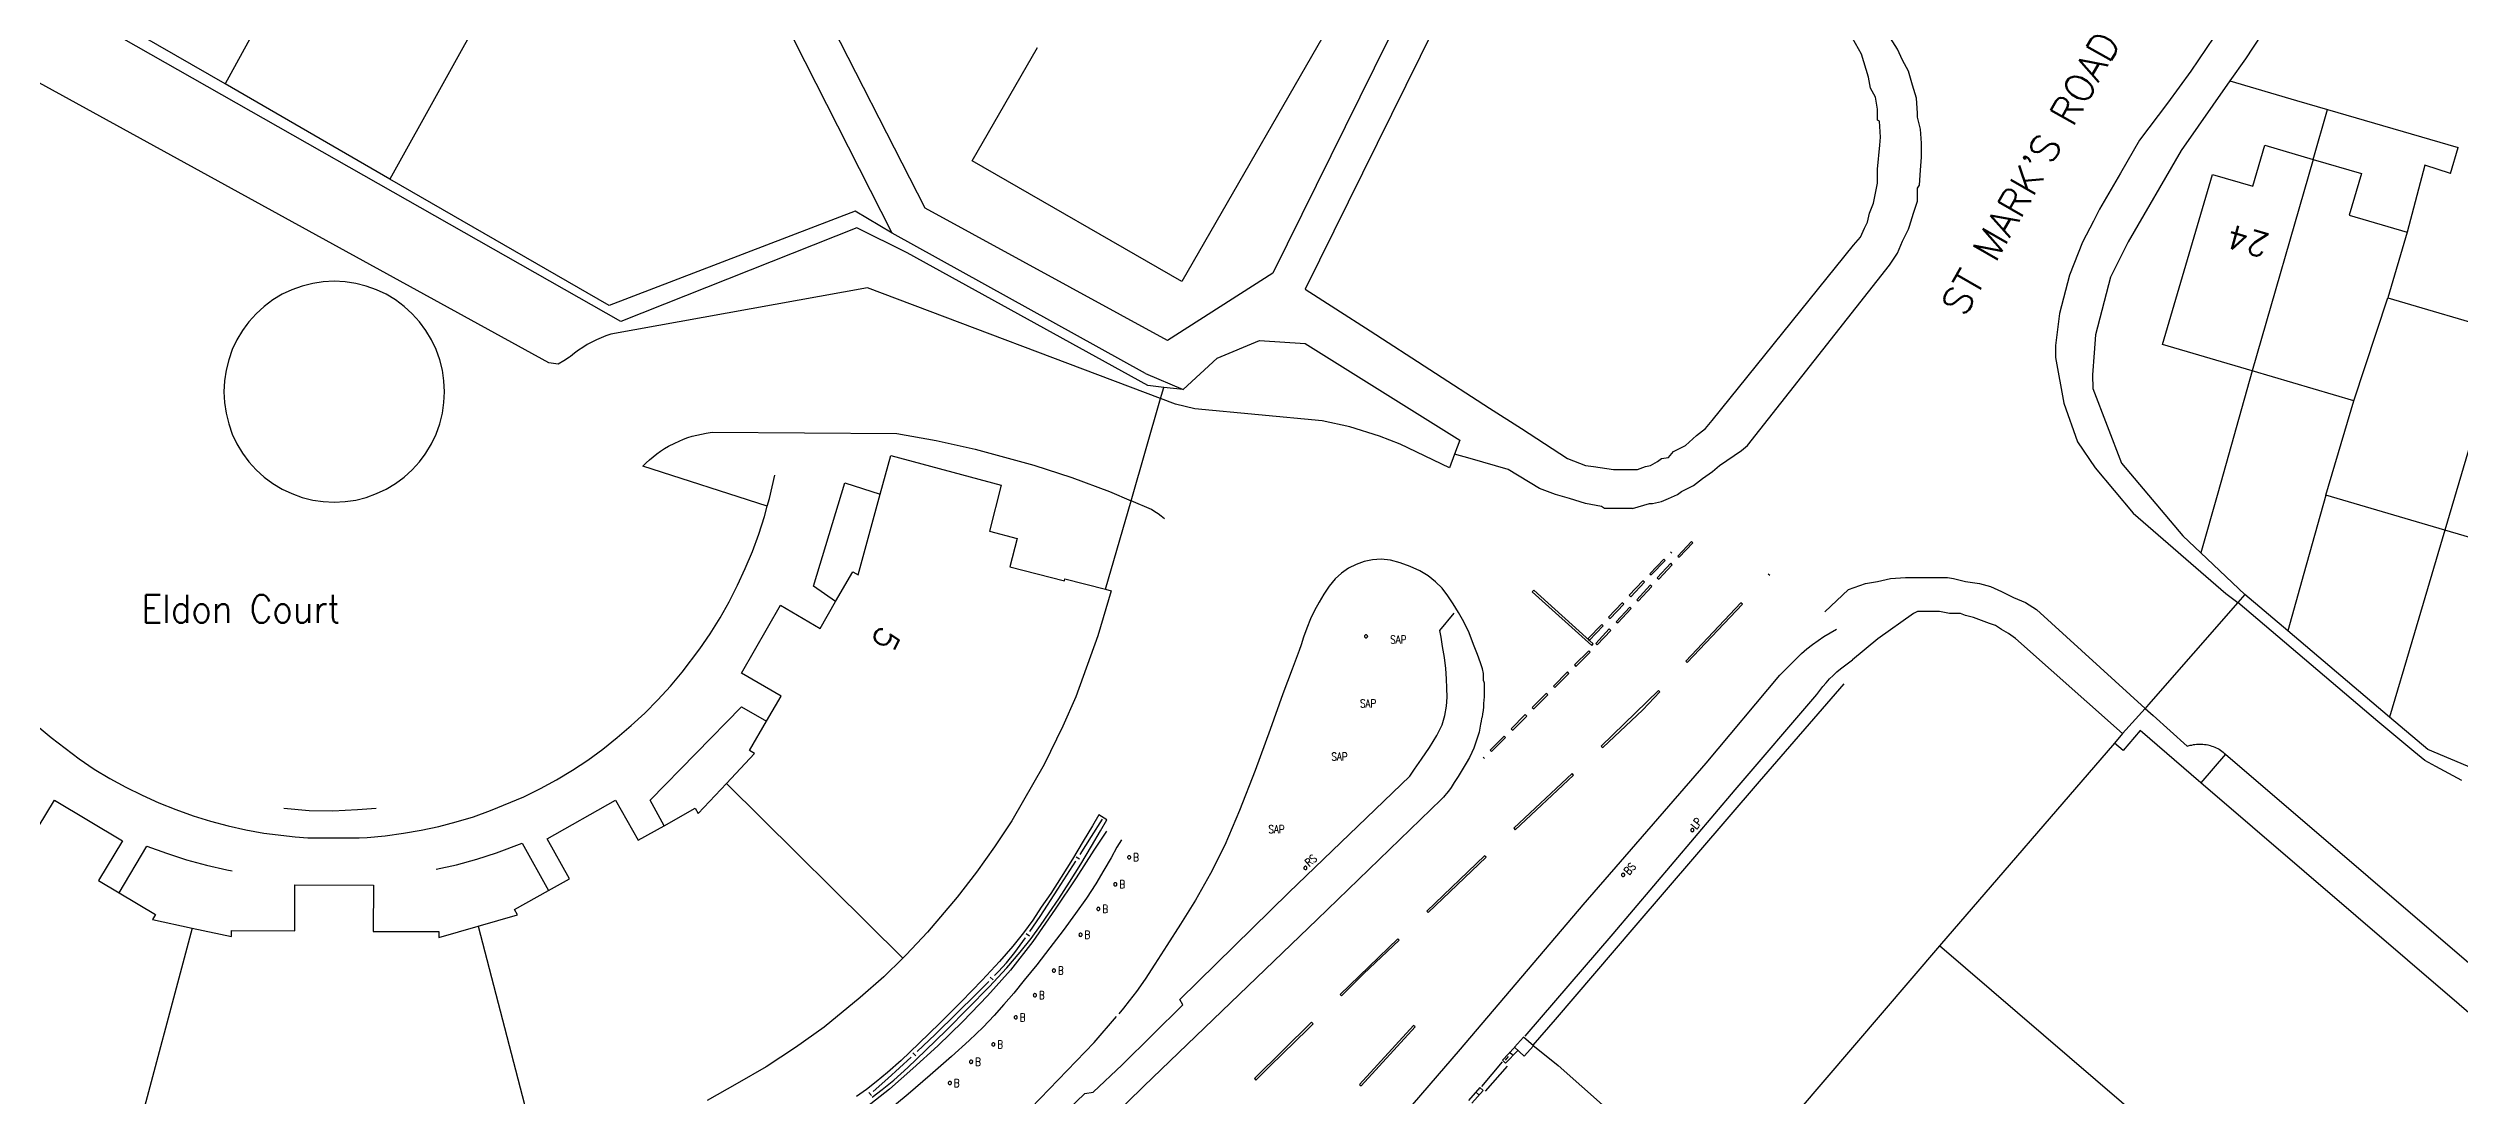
# Model space of a CAD drawing. Extents: x 427500 to 429848, y 434500 to 436505.
# Drawn here: x 429568 to 429688.5, y 434848.3 to 434900.6 of the extents above; entities that cross this region are included whole.
import ezdxf

# ---------------------------------------------------------------- set-up
doc = ezdxf.new("R2010")
doc.units = 0
doc.layers.get('0').update_dxf_attribs({"color": 222})
doc.layers.add('LPTIP_Ex_Base', color=8, linetype='Continuous')
doc.layers.add('ROADNAME', color=7, linetype='Continuous')
doc.styles.add('LCC Romans', font='romans.shx', dxfattribs={"width": 0.9})
doc.styles.add('MtXpl_Romans', font='romans__.ttf')
doc.styles.get("Standard").update_dxf_attribs({"font": 'romans.shx'})

# ---------------------------------------------------------------- blocks, each defined once
blk = doc.blocks.new('FENCE_UP')
at = {"color": 0, "linetype": 'ByBlock', "flags": 128}
blk.add_lwpolyline([(0, 0.5), (0, -0.5)], dxfattribs=at)
blk = doc.blocks.new('CIRCL')
at = {"color": 0, "linetype": 'ByBlock', "flags": 128}
for points in [[(0.5, 0), (0.475, 0.154), (0.404, 0.293), (0.293, 0.404), (0.154, 0.475), (0, 0.5), (-0.154, 0.475), (-0.293, 0.404), (-0.404, 0.293), (-0.475, 0.154), (-0.5, 0), (-0.475, -0.154), (-0.404, -0.293), (-0.293, -0.404), (-0.154, -0.475), (0, -0.5), (0.154, -0.475), (0.293, -0.404), (0.404, -0.293), (0.475, -0.154)], [(0.5, 0), (0.475, -0.154)]]:
    blk.add_lwpolyline(points, dxfattribs=at)

msp = doc.modelspace()

# ---------------------------------------------------------------- linework, layer by layer
at = {"layer": 'LPTIP_Ex_Base', "color": 251, "true_color": 0x636466}
for p, q in [((429581.6, 434907.65), (429576.8, 434898.86)), ((429596.58, 434886.99), (429561.35, 434907.01)), ((429592, 434906.65), (429585.04, 434894.11)), ((429611.8, 434892.65), (429604.8, 434906.35)), ((429576.8, 434898.86), (429568.38, 434903.71)), ((429610.15, 434891.4), (429603.95, 434903.6)), ((429633.26, 434903.98), (429624.63, 434888.99)), ((429680.03, 434903.54), (429677.79, 434900.12)), ((429635.69, 434902.59), (429629.17, 434889.4)), ((429637.25, 434901.69), (429630.78, 434888.61)), ((429658.6, 434900.35), (429658.15, 434901.15)), ((429660.4, 434900.6), (429660.05, 434901.15)), ((429676.2, 434901.2), (429675.05, 434899.5)), ((429614.15, 434895.02), (429617.41, 434900.69)), ((429658.95, 434899.2), (429658.6, 434900.35)), ((429660.65, 434900.05), (429660.4, 434900.6)), ((429660.95, 434899.5), (429660.65, 434900.05)), ((429677.79, 434900.12), (429677.01, 434899.01)), ((429592.98, 434884.92), (429566.32, 434899.56)), ((429585.04, 434894.11), (429576.8, 434898.86)), ((429659.05, 434898.65), (429658.95, 434899.2)), ((429661.15, 434898.8), (429660.95, 434899.5)), ((429661.35, 434898.15), (429661.15, 434898.8)), ((429675.05, 434899.5), (429673.9, 434897.9)), ((429677.01, 434899.01), (429674.58, 434895.53)), ((429677.01, 434899.01), (429680.34, 434898.04)), ((429659.3, 434898.2), (429659.05, 434898.65)), ((429659.4, 434897.6), (429659.3, 434898.2)), ((429659.4, 434897.05), (429659.4, 434897.6)), ((429661.4, 434897.4), (429661.35, 434898.15)), ((429673.9, 434897.9), (429672.5, 434896.05)), ((429680.34, 434898.04), (429681.89, 434897.59)), ((429681.17, 434895.09), (429681.89, 434897.59)), ((429681.89, 434897.59), (429688.42, 434895.68)), ((429659.5, 434897), (429659.4, 434897.05)), ((429659.55, 434896.2), (429659.5, 434897)), ((429661.4, 434897.2), (429661.4, 434897.4)), ((429661.55, 434896.6), (429661.4, 434897.2)), ((429661.6, 434895.9), (429661.55, 434896.6)), ((429659.4, 434894.6), (429659.51, 434895.81)), ((429659.51, 434895.81), (429659.55, 434896.2)), ((429661.55, 434894.55), (429661.6, 434895.2)), ((429661.6, 434895.2), (429661.6, 434895.9)), ((429672.5, 434896.05), (429671.55, 434894.4)), ((429674.58, 434895.53), (429671.92, 434890.98)), ((429681.17, 434895.09), (429678.13, 434884.52)), ((429678.16, 434893.75), (429678.76, 434895.8)), ((429678.76, 434895.8), (429681.17, 434895.09)), ((429681.17, 434895.09), (429683.59, 434894.38)), ((429688.03, 434894.39), (429688.42, 434895.68)), ((429596, 434887.8), (429585.04, 434894.11)), ((429624.63, 434888.99), (429614.15, 434895.02)), ((429659.2, 434892.9), (429659.4, 434893.9)), ((429659.4, 434893.9), (429659.4, 434894.6)), ((429661.5, 434893.8), (429661.55, 434894.55)), ((429671.55, 434894.4), (429670.5, 434892.6)), ((429673.64, 434885.84), (429676.14, 434894.34)), ((429676.14, 434894.34), (429678.16, 434893.75)), ((429683.59, 434894.38), (429682.98, 434892.3)), ((429686.75, 434894.8), (429685.87, 434891.45)), ((429688.03, 434894.39), (429686.75, 434894.8)), ((429623.9, 434886.05), (429611.8, 434892.65)), ((429659, 434892.4), (429659.2, 434892.9)), ((429661.2, 434892.4), (429661.4, 434893)), ((429661.4, 434893.65), (429661.5, 434893.8)), ((429661.4, 434893), (429661.4, 434893.65)), ((429608.3, 434892.5), (429596, 434887.8)), ((429608.38, 434891.67), (429596.58, 434886.99)), ((429610.15, 434891.4), (429608.3, 434892.5)), ((429610.9, 434890.43), (429608.38, 434891.67)), ((429658.55, 434891.2), (429658.75, 434891.65)), ((429658.75, 434891.65), (429658.9, 434891.95)), ((429658.9, 434891.95), (429659, 434892.4)), ((429660.65, 434891), (429660.95, 434891.6)), ((429660.95, 434891.6), (429661, 434891.75)), ((429661, 434891.75), (429661.2, 434892.4)), ((429670.2, 434892.01), (429669.65, 434890.95)), ((429670.5, 434892.6), (429670.2, 434892.01)), ((429682.98, 434892.3), (429685.87, 434891.45)), ((429685.87, 434891.45), (429684.9, 434888.18)), ((429622.8, 434884.4), (429610.15, 434891.4)), ((429622.93, 434883.79), (429610.9, 434890.43)), ((429651.13, 434882.05), (429658.2, 434890.8)), ((429658.2, 434890.8), (429658.55, 434891.2)), ((429660, 434889.8), (429660.4, 434890.4)), ((429660.4, 434890.4), (429660.65, 434891)), ((429669.65, 434890.95), (429669, 434889.3)), ((429671.92, 434890.98), (429671.05, 434889.2)), ((429629.17, 434889.4), (429623.9, 434886.05)), ((429652.9, 434880.8), (429660, 434889.8)), ((429669, 434889.3), (429668.5, 434887.4)), ((429671.05, 434889.2), (429670.29, 434886.33)), ((429579.19, 434888.07), (429578.76, 434887.75)), ((429579.65, 434888.35), (429579.19, 434888.07)), ((429580.14, 434888.58), (429579.65, 434888.35)), ((429580.65, 434888.76), (429580.14, 434888.58)), ((429581.18, 434888.89), (429580.65, 434888.76)), ((429581.71, 434888.97), (429581.18, 434888.89)), ((429582.25, 434889), (429581.71, 434888.97)), ((429582.8, 434888.97), (429582.25, 434889)), ((429583.33, 434888.89), (429582.8, 434888.97)), ((429583.86, 434888.76), (429583.33, 434888.89)), ((429584.37, 434888.58), (429583.86, 434888.76)), ((429584.85, 434888.35), (429584.37, 434888.58)), ((429585.32, 434888.07), (429584.85, 434888.35)), ((429585.75, 434887.75), (429585.32, 434888.07)), ((429608.91, 434888.68), (429596.08, 434886.36)), ((429623.56, 434883.15), (429608.91, 434888.68)), ((429630.78, 434888.61), (429632.32, 434887.62)), ((429683.2, 434883.02), (429684.9, 434888.18)), ((429684.9, 434888.18), (429690.68, 434886.48)), ((429577.88, 434886.84), (429577.67, 434886.55)), ((429577.99, 434886.98), (429577.88, 434886.84)), ((429578.35, 434887.38), (429577.99, 434886.98)), ((429578.76, 434887.75), (429578.35, 434887.38)), ((429586.15, 434887.38), (429585.75, 434887.75)), ((429586.52, 434886.98), (429586.15, 434887.38)), ((429586.84, 434886.55), (429586.52, 434886.98)), ((429632.32, 434887.62), (429634.03, 434886.52)), ((429668.5, 434887.4), (429668.3, 434885.8)), ((429577.16, 434885.59), (429576.98, 434885.08)), ((429577.39, 434886.08), (429577.16, 434885.59)), ((429577.67, 434886.55), (429577.39, 434886.08)), ((429587.12, 434886.08), (429586.84, 434886.55)), ((429587.35, 434885.59), (429587.12, 434886.08)), ((429587.53, 434885.08), (429587.35, 434885.59)), ((429594.26, 434885.41), (429594.06, 434885.25)), ((429594.47, 434885.56), (429594.26, 434885.41)), ((429594.68, 434885.7), (429594.47, 434885.56)), ((429594.9, 434885.84), (429594.68, 434885.7)), ((429595.13, 434885.96), (429594.9, 434885.84)), ((429595.36, 434886.07), (429595.13, 434885.96)), ((429595.6, 434886.18), (429595.36, 434886.07)), ((429595.84, 434886.27), (429595.6, 434886.18)), ((429596.08, 434886.36), (429595.84, 434886.27)), ((429626.39, 434885.16), (429628.51, 434886.05)), ((429628.51, 434886.05), (429630.79, 434885.9)), ((429630.79, 434885.9), (429638.52, 434881.06)), ((429634.03, 434886.52), (429640.01, 434882.67)), ((429668.3, 434885.8), (429668.3, 434885.2)), ((429670.22, 434885.42), (429670.14, 434884.33)), ((429670.29, 434886.33), (429670.22, 434885.42)), ((429678.13, 434884.52), (429673.64, 434885.84)), ((429690.68, 434886.48), (429687.75, 434876.57)), ((429576.85, 434884.56), (429576.77, 434884.02)), ((429576.98, 434885.08), (429576.85, 434884.56)), ((429587.66, 434884.56), (429587.53, 434885.08)), ((429587.74, 434884.02), (429587.66, 434884.56)), ((429593.45, 434884.86), (429592.98, 434884.92)), ((429593.74, 434885.03), (429593.45, 434884.86)), ((429594.01, 434885.21), (429593.74, 434885.03)), ((429594.06, 434885.25), (429594.01, 434885.21)), ((429622.8, 434884.4), (429624.69, 434883.59)), ((429624.69, 434883.59), (429626.39, 434885.16)), ((429668.3, 434885.2), (429668.71, 434882.91)), ((429670.14, 434884.33), (429670.16, 434883.65)), ((429678.13, 434884.52), (429676.4, 434878.41)), ((429683.2, 434883.02), (429678.13, 434884.52)), ((429576.77, 434884.02), (429576.74, 434883.48)), ((429576.74, 434883.48), (429576.77, 434882.94)), ((429587.77, 434883.48), (429587.74, 434884.02)), ((429587.74, 434882.94), (429587.77, 434883.48)), ((429622.09, 434878.03), (429623.56, 434883.15)), ((429623.72, 434883.7), (429622.93, 434883.79)), ((429623.56, 434883.15), (429623.72, 434883.7)), ((429624.31, 434882.87), (429623.56, 434883.15)), ((429624.69, 434883.59), (429623.72, 434883.7)), ((429670.16, 434883.65), (429671.6, 434879.92)), ((429681.81, 434878.32), (429683.2, 434883.02)), ((429576.77, 434882.94), (429576.85, 434882.41)), ((429576.85, 434882.41), (429576.98, 434881.88)), ((429576.98, 434881.88), (429577.16, 434881.37)), ((429587.35, 434881.37), (429587.53, 434881.88)), ((429587.53, 434881.88), (429587.66, 434882.41)), ((429587.66, 434882.41), (429587.74, 434882.94)), ((429625.28, 434882.63), (429624.31, 434882.87)), ((429631.63, 434882.03), (429625.28, 434882.63)), ((429633.02, 434881.73), (429631.63, 434882.03)), ((429640.01, 434882.67), (429641.6, 434881.65)), ((429650.8, 434881.65), (429651.13, 434882.05)), ((429668.71, 434882.91), (429669.4, 434880.98)), ((429577.16, 434881.37), (429577.39, 434880.88)), ((429577.39, 434880.88), (429577.67, 434880.42)), ((429586.84, 434880.42), (429587.12, 434880.88)), ((429587.12, 434880.88), (429587.35, 434881.37)), ((429598.57, 434880.51), (429598.77, 434880.64)), ((429598.77, 434880.64), (429598.97, 434880.76)), ((429598.97, 434880.76), (429599.28, 434880.92)), ((429599.28, 434880.92), (429599.49, 434881.02)), ((429599.49, 434881.02), (429599.71, 434881.11)), ((429599.71, 434881.11), (429599.93, 434881.19)), ((429599.93, 434881.19), (429600.15, 434881.26)), ((429600.15, 434881.26), (429600.38, 434881.32)), ((429600.38, 434881.32), (429600.61, 434881.37)), ((429600.61, 434881.37), (429600.84, 434881.42)), ((429600.84, 434881.42), (429601.15, 434881.46)), ((429601.15, 434881.46), (429610.37, 434881.4)), ((429610.37, 434881.4), (429612.34, 434881.05)), ((429612.34, 434881.05), (429614.3, 434880.62)), ((429614.3, 434880.62), (429617.22, 434879.82)), ((429634.5, 434881.26), (429633.02, 434881.73)), ((429635.54, 434880.86), (429634.5, 434881.26)), ((429638, 434879.68), (429635.54, 434880.86)), ((429638.52, 434881.06), (429638.25, 434880.36)), ((429641.6, 434881.65), (429643.9, 434880.15)), ((429649.2, 434880.5), (429649.8, 434880.8)), ((429649.8, 434880.8), (429650.35, 434881.3)), ((429650.35, 434881.3), (429650.8, 434881.65)), ((429652.6, 434880.55), (429652.9, 434880.8)), ((429669.4, 434880.98), (429670.27, 434879.68)), ((429577.67, 434880.42), (429577.99, 434879.98)), ((429577.99, 434879.98), (429578.35, 434879.58)), ((429578.35, 434879.58), (429578.76, 434879.22)), ((429585.75, 434879.22), (429586.15, 434879.58)), ((429586.15, 434879.58), (429586.52, 434879.98)), ((429586.52, 434879.98), (429586.8, 434880.37)), ((429586.8, 434880.37), (429586.84, 434880.42)), ((429597.68, 434879.76), (429597.85, 434879.93)), ((429603.9, 434877.76), (429597.68, 434879.76)), ((429597.85, 434879.93), (429598.02, 434880.08)), ((429598.02, 434880.08), (429598.2, 434880.23)), ((429598.2, 434880.23), (429598.38, 434880.38)), ((429598.38, 434880.38), (429598.57, 434880.51)), ((429609.54, 434878.36), (429610.07, 434880.29)), ((429610.07, 434880.29), (429615.6, 434878.82)), ((429617.22, 434879.82), (429619.13, 434879.19)), ((429638.25, 434880.36), (429638, 434879.68)), ((429639.03, 434880.14), (429638.25, 434880.36)), ((429640.94, 434879.6), (429639.03, 434880.14)), ((429642.5, 434878.65), (429640.94, 434879.6)), ((429643.9, 434880.15), (429644.8, 434879.8)), ((429644.8, 434879.8), (429645.2, 434879.75)), ((429645.2, 434879.75), (429646.2, 434879.6)), ((429646.2, 434879.6), (429647.4, 434879.6)), ((429647.4, 434879.6), (429647.8, 434879.75)), ((429647.8, 434879.75), (429648.05, 434879.8)), ((429648.05, 434879.8), (429648.4, 434880)), ((429648.4, 434880), (429648.6, 434880.15)), ((429648.6, 434880.15), (429648.95, 434880.2)), ((429648.95, 434880.2), (429649.2, 434880.5)), ((429650.65, 434879.15), (429651.15, 434879.5)), ((429651.15, 434879.5), (429651.5, 434879.8)), ((429651.5, 434879.8), (429652.6, 434880.55)), ((429670.27, 434879.68), (429672.17, 434877.42)), ((429671.6, 434879.92), (429674.66, 434876.29)), ((429578.76, 434879.22), (429579.19, 434878.9)), ((429579.19, 434878.9), (429579.65, 434878.62)), ((429579.65, 434878.62), (429580.14, 434878.39)), ((429580.14, 434878.39), (429580.65, 434878.2)), ((429580.65, 434878.2), (429581.18, 434878.07)), ((429583.33, 434878.07), (429583.86, 434878.2)), ((429583.86, 434878.2), (429584.37, 434878.39)), ((429584.37, 434878.39), (429584.85, 434878.62)), ((429584.85, 434878.62), (429585.32, 434878.9)), ((429585.32, 434878.9), (429585.75, 434879.22)), ((429604.01, 434878.14), (429604.28, 434879.32)), ((429606.22, 434873.77), (429607.78, 434878.93)), ((429607.78, 434878.93), (429609.54, 434878.36)), ((429608.44, 434874.34), (429609.54, 434878.36)), ((429615.6, 434878.82), (429615.01, 434876.52)), ((429619.13, 434879.19), (429621.01, 434878.49)), ((429621.01, 434878.49), (429622.09, 434878.03)), ((429643.3, 434878.35), (429642.5, 434878.65)), ((429644, 434878.15), (429643.3, 434878.35)), ((429648.95, 434878.15), (429649.4, 434878.35)), ((429649.4, 434878.35), (429649.6, 434878.5)), ((429649.6, 434878.5), (429650.2, 434878.8)), ((429650.2, 434878.8), (429650.65, 434879.15)), ((429676.4, 434878.41), (429675.56, 434875.44)), ((429681.81, 434878.32), (429680.71, 434874.4)), ((429687.75, 434876.57), (429681.81, 434878.32)), ((429581.18, 434878.07), (429581.71, 434877.99)), ((429581.71, 434877.99), (429582.25, 434877.97)), ((429582.25, 434877.97), (429582.8, 434877.99)), ((429582.8, 434877.99), (429583.33, 434878.07)), ((429603.48, 434876.37), (429603.76, 434877.25)), ((429603.76, 434877.25), (429603.9, 434877.76)), ((429603.9, 434877.76), (429604.01, 434878.14)), ((429620.81, 434873.61), (429622.09, 434878.03)), ((429623.11, 434877.6), (429622.09, 434878.03)), ((429623.28, 434877.49), (429623.11, 434877.6)), ((429623.44, 434877.38), (429623.28, 434877.49)), ((429623.59, 434877.26), (429623.44, 434877.38)), ((429623.75, 434877.14), (429623.59, 434877.26)), ((429644.8, 434877.9), (429644, 434878.15)), ((429645.6, 434877.75), (429644.8, 434877.9)), ((429645.75, 434877.65), (429645.6, 434877.75)), ((429647.15, 434877.65), (429645.75, 434877.65)), ((429647.15, 434877.65), (429648, 434877.9)), ((429648, 434877.9), (429648.15, 434877.9)), ((429648.15, 434877.9), (429648.6, 434878)), ((429648.6, 434878), (429648.95, 434878.15)), ((429672.17, 434877.42), (429676.8, 434873.4)), ((429603.16, 434875.5), (429603.48, 434876.37)), ((429615.01, 434876.52), (429616.4, 434876.15)), ((429616.4, 434876.15), (429616.03, 434874.74)), ((429674.66, 434876.29), (429675.56, 434875.44)), ((429687.75, 434876.57), (429686.1, 434870.98)), ((429693.39, 434874.91), (429687.75, 434876.57)), ((429602.41, 434873.81), (429602.8, 434874.65)), ((429602.8, 434874.65), (429603.16, 434875.5)), ((429616.03, 434874.74), (429618.75, 434874.03)), ((429675.56, 434875.44), (429677.75, 434873.35)), ((429601.99, 434872.98), (429602.41, 434873.81)), ((429607.32, 434873), (429606.22, 434873.77)), ((429607.32, 434873), (429608.18, 434874.49)), ((429608.18, 434874.49), (429608.44, 434874.34)), ((429618.75, 434874.03), (429618.78, 434874.14)), ((429618.78, 434874.14), (429620.81, 434873.61)), ((429621.09, 434873.54), (429620.42, 434871.29)), ((429620.81, 434873.61), (429621.09, 434873.54)), ((429656.77, 434872.49), (429657.95, 434873.6)), ((429657.95, 434873.6), (429658.8, 434873.9)), ((429657.95, 434873.6), (429657.95, 434873.6)), ((429658.8, 434873.9), (429659.4, 434874)), ((429659.4, 434874), (429660.05, 434874.15)), ((429660.05, 434874.15), (429660.8, 434874.2)), ((429660.8, 434874.2), (429662.9, 434874.2)), ((429662.9, 434874.2), (429663.2, 434874.15)), ((429663.2, 434874.15), (429663.8, 434874)), ((429663.8, 434874), (429664.5, 434873.9)), ((429664.5, 434873.9), (429665.05, 434873.75)), ((429665.05, 434873.75), (429665.6, 434873.5)), ((429665.6, 434873.5), (429666.2, 434873.2)), ((429676.8, 434873.4), (429677.4, 434872.95)), ((429680.71, 434874.4), (429679.9, 434871.53)), ((429601.05, 434871.39), (429601.54, 434872.18)), ((429601.54, 434872.18), (429601.99, 434872.98)), ((429602.61, 434869.42), (429604.57, 434872.81)), ((429604.57, 434872.81), (429606.55, 434871.66)), ((429606.55, 434871.66), (429607.32, 434873)), ((429656.77, 434872.49), (429656.77, 434872.49)), ((429661.2, 434872.4), (429659.42, 434871.13)), ((429661.4, 434872.5), (429661.2, 434872.4)), ((429661.2, 434872.4), (429661.2, 434872.4)), ((429661.2, 434872.4), (429661.2, 434872.4)), ((429661.2, 434872.4), (429661.2, 434872.4)), ((429661.2, 434872.4), (429661.2, 434872.4)), ((429662.5, 434872.5), (429661.4, 434872.5)), ((429663, 434872.4), (429662.5, 434872.5)), ((429663.55, 434872.4), (429663, 434872.4)), ((429663.8, 434872.3), (429663.55, 434872.4)), ((429664.2, 434872.2), (429663.8, 434872.3)), ((429665, 434871.9), (429664.2, 434872.2)), ((429666.2, 434873.2), (429666.8, 434872.95)), ((429666.8, 434872.95), (429667.35, 434872.6)), ((429667.35, 434872.6), (429672.78, 434867.66)), ((429677.4, 434872.95), (429672.95, 434867.85)), ((429677.75, 434873.35), (429677.4, 434872.95)), ((429684.4, 434867), (429677.4, 434872.95)), ((429679.9, 434871.53), (429677.75, 434873.35)), ((429600.53, 434870.63), (429601.05, 434871.39)), ((429620.42, 434871.29), (429619.32, 434868.24)), ((429659.42, 434871.13), (429658.15, 434870.08)), ((429665.3, 434871.8), (429665, 434871.9)), ((429665.6, 434871.6), (429665.3, 434871.8)), ((429665.95, 434871.4), (429665.6, 434871.6)), ((429666.3, 434871.15), (429665.95, 434871.4)), ((429671.65, 434866.4), (429666.3, 434871.15)), ((429684.99, 434867.22), (429679.9, 434871.53)), ((429686.1, 434870.98), (429684.99, 434867.22)), ((429599.65, 434869.47), (429600.53, 434870.63)), ((429598.43, 434868.08), (429599.06, 434868.77)), ((429599.06, 434868.77), (429599.65, 434869.47)), ((429604.59, 434868.27), (429602.61, 434869.42)), ((429597.1, 434866.8), (429597.78, 434867.43)), ((429597.78, 434867.43), (429598.43, 434868.08)), ((429598.04, 434863.07), (429602.61, 434867.74)), ((429602.61, 434867.74), (429603.86, 434867.02)), ((429603.86, 434867.02), (429604.59, 434868.27)), ((429619.32, 434868.24), (429618.68, 434866.77)), ((429672.78, 434867.66), (429671.65, 434866.4)), ((429672.95, 434867.85), (429672.78, 434867.66)), ((429672.78, 434867.66), (429673.17, 434867.31)), ((429567.41, 434866.79), (429568.1, 434866.2)), ((429568.1, 434866.2), (429569.5, 434865.14)), ((429595.68, 434865.62), (429596.4, 434866.2)), ((429596.4, 434866.2), (429597.1, 434866.8)), ((429603.01, 434865.55), (429603.86, 434867.02)), ((429618.68, 434866.77), (429617.74, 434864.85)), ((429671.65, 434866.4), (429671.24, 434865.93)), ((429672.52, 434866.55), (429671.67, 434865.56)), ((429675.56, 434863.94), (429672.52, 434866.55)), ((429673.17, 434867.31), (429674.88, 434865.77)), ((429686.2, 434865.5), (429684.4, 434867)), ((429686.9, 434865.6), (429684.99, 434867.22)), ((429569.5, 434865.14), (429570.26, 434864.63)), ((429594.16, 434864.57), (429594.93, 434865.08)), ((429594.93, 434865.08), (429595.68, 434865.62)), ((429601.86, 434863.91), (429603.27, 434865.4)), ((429603.27, 434865.4), (429603.01, 434865.55)), ((429671.24, 434865.93), (429662.5, 434855.8)), ((429671.67, 434865.56), (429671.24, 434865.93)), ((429674.88, 434865.77), (429675.03, 434865.82)), ((429675.03, 434865.82), (429675.11, 434865.83)), ((429675.11, 434865.83), (429675.19, 434865.85)), ((429675.19, 434865.85), (429675.26, 434865.86)), ((429675.26, 434865.86), (429675.34, 434865.87)), ((429675.34, 434865.87), (429675.42, 434865.87)), ((429675.42, 434865.87), (429675.5, 434865.88)), ((429675.5, 434865.88), (429675.58, 434865.88)), ((429676.79, 434865.38), (429675.56, 434863.94)), ((429675.58, 434865.88), (429675.66, 434865.87)), ((429675.66, 434865.87), (429675.74, 434865.86)), ((429675.74, 434865.86), (429675.82, 434865.85)), ((429675.82, 434865.85), (429675.9, 434865.84)), ((429675.9, 434865.84), (429676.03, 434865.8)), ((429676.03, 434865.8), (429676.1, 434865.78)), ((429676.1, 434865.78), (429676.18, 434865.75)), ((429676.18, 434865.75), (429676.25, 434865.72)), ((429676.25, 434865.72), (429676.33, 434865.69)), ((429676.33, 434865.69), (429676.4, 434865.66)), ((429676.4, 434865.66), (429676.47, 434865.62)), ((429676.47, 434865.62), (429676.54, 434865.57)), ((429676.54, 434865.57), (429676.6, 434865.53)), ((429676.6, 434865.53), (429676.67, 434865.48)), ((429676.67, 434865.48), (429676.73, 434865.43)), ((429676.73, 434865.43), (429676.79, 434865.38)), ((429676.79, 434865.38), (429697.93, 434847.24)), ((429686.75, 434865.05), (429686.2, 434865.5)), ((429687.3, 434864.75), (429686.75, 434865.05)), ((429690.35, 434864.15), (429686.9, 434865.6)), ((429570.26, 434864.63), (429571.04, 434864.16)), ((429571.04, 434864.16), (429571.84, 434863.72)), ((429571.84, 434863.72), (429572.66, 434863.32)), ((429592.56, 434863.65), (429593.37, 434864.09)), ((429593.37, 434864.09), (429594.16, 434864.57)), ((429600.44, 434862.41), (429601.86, 434863.91)), ((429601.86, 434863.91), (429610.67, 434855.18)), ((429617.74, 434864.85), (429616.12, 434862.05)), ((429696.69, 434845.8), (429675.56, 434863.94)), ((429688.6, 434864.05), (429687.3, 434864.75)), ((429567.08, 434861.09), (429568.27, 434863.08)), ((429568.27, 434863.08), (429571.67, 434861.05)), ((429572.66, 434863.32), (429573.49, 434862.94)), ((429573.49, 434862.94), (429574.34, 434862.6)), ((429574.34, 434862.6), (429575.2, 434862.3)), ((429579.74, 434862.68), (429581, 434862.56)), ((429581, 434862.56), (429582.19, 434862.54)), ((429582.19, 434862.54), (429583.42, 434862.6)), ((429583.42, 434862.6), (429584.35, 434862.68)), ((429589.22, 434862.25), (429590.07, 434862.55)), ((429590.07, 434862.55), (429591.73, 434863.24)), ((429591.73, 434863.24), (429592.56, 434863.65)), ((429592.9, 434861.15), (429596.32, 434863.07)), ((429596.32, 434863.07), (429597.44, 434861.07)), ((429598.75, 434861.8), (429598.04, 434863.07)), ((429598.75, 434861.8), (429600.29, 434862.67)), ((429600.29, 434862.67), (429600.44, 434862.41)), ((429575.2, 434862.3), (429576.07, 434862.03)), ((429576.07, 434862.03), (429576.95, 434861.79)), ((429576.95, 434861.79), (429577.84, 434861.6)), ((429577.84, 434861.6), (429578.74, 434861.43)), ((429578.74, 434861.43), (429580.3, 434861.24)), ((429584.81, 434861.3), (429585.71, 434861.42)), ((429585.71, 434861.42), (429586.6, 434861.57)), ((429586.6, 434861.57), (429587.48, 434861.76)), ((429587.48, 434861.76), (429588.35, 434861.99)), ((429588.35, 434861.99), (429589.22, 434862.25)), ((429597.44, 434861.07), (429598.75, 434861.8)), ((429616.12, 434862.05), (429615.26, 434860.74)), ((429571.67, 434861.05), (429570.48, 434859.06)), ((429571.51, 434858.45), (429572.89, 434860.77)), ((429572.89, 434860.77), (429573.87, 434860.42)), ((429573.87, 434860.42), (429574.87, 434860.1)), ((429574.87, 434860.1), (429575.87, 434859.83)), ((429580.3, 434861.24), (429580.94, 434861.2)), ((429580.94, 434861.2), (429583.5, 434861.19)), ((429583.5, 434861.19), (429583.91, 434861.21)), ((429583.91, 434861.21), (429584.81, 434861.3)), ((429588.37, 434859.85), (429589.38, 434860.13)), ((429589.38, 434860.13), (429590.37, 434860.44)), ((429590.37, 434860.44), (429591.65, 434860.92)), ((429591.65, 434860.92), (429592.97, 434858.56)), ((429594.02, 434859.15), (429592.9, 434861.15)), ((429615.26, 434860.74), (429614.36, 434859.47)), ((429570.48, 434859.06), (429571.51, 434858.45)), ((429575.87, 434859.83), (429576.89, 434859.6)), ((429576.89, 434859.6), (429577.16, 434859.55)), ((429587.35, 434859.62), (429588.37, 434859.85)), ((429592.97, 434858.56), (429594.02, 434859.15)), ((429614.36, 434859.47), (429613.4, 434858.23)), ((429571.51, 434858.45), (429573.32, 434857.37)), ((429580.28, 434856.54), (429580.29, 434858.84)), ((429580.29, 434858.84), (429584.22, 434858.82)), ((429584.22, 434858.82), (429584.2, 434856.52)), ((429591.27, 434857.61), (429592.97, 434858.56)), ((429613.4, 434858.23), (429611.91, 434856.48)), ((429575.15, 434856.68), (429571.95, 434844.69)), ((429573.32, 434857.37), (429573.17, 434857.11)), ((429573.17, 434857.11), (429575.15, 434856.68)), ((429575.15, 434856.68), (429577.12, 434856.26)), ((429577.12, 434856.26), (429577.12, 434856.56)), ((429577.12, 434856.56), (429580.28, 434856.54)), ((429584.2, 434856.52), (429587.48, 434856.51)), ((429587.48, 434856.21), (429589.45, 434856.78)), ((429587.48, 434856.51), (429587.48, 434856.21)), ((429589.45, 434856.78), (429591.42, 434857.35)), ((429589.45, 434856.78), (429592.59, 434844.71)), ((429591.42, 434857.35), (429591.27, 434857.61)), ((429611.91, 434856.48), (429610.84, 434855.35)), ((429610.84, 434855.35), (429610.67, 434855.18)), ((429662.5, 434855.8), (429651.35, 434842.8)), ((429692.8, 434829.8), (429662.5, 434855.8)), ((429609.72, 434854.25), (429608.55, 434853.21)), ((429610.67, 434855.18), (429609.72, 434854.25)), ((429608.55, 434853.21), (429606.74, 434851.74)), ((429606.74, 434851.74), (429605.31, 434850.71)), ((429605.31, 434850.71), (429603.84, 434849.75)), ((429603.84, 434849.75), (429602.39, 434848.92)), ((429651.35, 434842.8), (429643.44, 434849.81)), ((429602.39, 434848.92), (429600.9, 434848.06))]:
    msp.add_line(p, q, dxfattribs=at)
at = {"layer": 'LPTIP_Ex_Base', "color": 251, "true_color": 0x636466, "flags": 128}
for points in [[(429650.17, 434875.94), (429650.1, 434876), (429649.41, 434875.27), (429649.49, 434875.21), (429650.17, 434875.94)], [(429639.71, 434869.04), (429639.7, 434869.13), (429639.71, 434869.25), (429639.7, 434869.41), (429639.66, 434869.64), (429639.56, 434869.93), (429639.41, 434870.35), (429639.21, 434870.86), (429638.98, 434871.43), (429638.72, 434871.98), (429638.46, 434872.46), (429638.19, 434872.89), (429637.92, 434873.29), (429637.63, 434873.66), (429637.31, 434873.99), (429636.94, 434874.28), (429636.52, 434874.53), (429636.04, 434874.75), (429635.54, 434874.93), (429635.05, 434875.06), (429634.59, 434875.11), (429634.15, 434875.09), (429633.73, 434875), (429633.33, 434874.85), (429632.95, 434874.66), (429632.6, 434874.42), (429632.28, 434874.13), (429631.99, 434873.77), (429631.72, 434873.37), (429631.48, 434872.96), (429631.26, 434872.56), (429631.05, 434872.14), (429630.87, 434871.67), (429630.71, 434871.22), (429630.59, 434870.84), (429630.49, 434870.56), (429630.14, 434869.62), (429629.68, 434868.38), (429629.04, 434866.6), (429628.29, 434864.56), (429627.51, 434862.55), (429626.77, 434860.83), (429626.06, 434859.41), (429625.3, 434858.08), (429624.56, 434856.88), (429623.88, 434855.81), (429623.28, 434854.88), (429622.79, 434854.13), (429622.36, 434853.52), (429621.99, 434853.05), (429621.7, 434852.68), (429621.48, 434852.4)], [(429648.02, 434874.39), (429648.09, 434874.33), (429648.78, 434875.05), (429648.71, 434875.12), (429648.02, 434874.39)], [(429649.14, 434874.84), (429649.07, 434874.91), (429648.39, 434874.18), (429648.46, 434874.11), (429649.14, 434874.84)], [(429649.05, 434875.48), (429649.12, 434875.41), (429649.12, 434875.41)], [(429645.12, 434870.81), (429645.19, 434870.88), (429642.21, 434873.56), (429642.14, 434873.48), (429645.12, 434870.81)], [(429646.99, 434873.31), (429647.06, 434873.24), (429647.75, 434873.96), (429647.67, 434874.03), (429646.99, 434873.31)], [(429648.12, 434873.75), (429648.04, 434873.82), (429647.36, 434873.09), (429647.43, 434873.02), (429648.12, 434873.75)], [(429653.93, 434874.39), (429654.01, 434874.32), (429654.01, 434874.32)], [(429613.27, 434842.17), (429619.77, 434848.42), (429620.19, 434848.49), (429621.64, 434849.85), (429624.67, 434852.85), (429624.53, 434853.12), (429629.97, 434858.46), (429636.02, 434864.28), (429636.26, 434864.63), (429636.61, 434865.13), (429637.01, 434865.71), (429637.37, 434866.3), (429637.63, 434866.84), (429637.77, 434867.31), (429637.85, 434867.77), (429637.88, 434868.22), (429637.87, 434868.67), (429637.86, 434869.13), (429637.82, 434869.65), (429637.75, 434870.21), (429637.66, 434870.75), (429637.58, 434871.22), (429637.52, 434871.55), (429638.23, 434872.42)], [(429645.95, 434872.22), (429646.03, 434872.15), (429646.71, 434872.87), (429646.64, 434872.94), (429645.95, 434872.22)], [(429647.09, 434872.66), (429647.02, 434872.72), (429646.33, 434871.99), (429646.41, 434871.93), (429647.09, 434872.66)], [(429649.82, 434870.02), (429649.89, 434869.95), (429652.64, 434872.86), (429652.56, 434872.93), (429649.82, 434870.02)], [(429611.02, 434818.58), (429616.08, 434824.54), (429623.12, 434832.69), (429630.72, 434841.55), (429638.56, 434850.64), (429644.69, 434857.84), (429650.83, 434864.92), (429654.51, 434869.32), (429655.09, 434869.91), (429655.34, 434870.16), (429655.59, 434870.41), (429655.6, 434870.41), (429655.86, 434870.64), (429656.14, 434870.86), (429656.43, 434871.06), (429656.72, 434871.26), (429657.03, 434871.44), (429657.34, 434871.62)], [(429644.92, 434871.13), (429644.99, 434871.06), (429645.68, 434871.79), (429645.61, 434871.86), (429644.92, 434871.13)], [(429646.06, 434871.56), (429645.99, 434871.63), (429645.31, 434870.9), (429645.38, 434870.83), (429646.06, 434871.56)], [(429641.78, 434851.29), (429646.18, 434856.39), (429652.28, 434863.59), (429656.37, 434868.36), (429656.52, 434868.56), (429656.67, 434868.75), (429656.83, 434868.94), (429657, 434869.13), (429657.18, 434869.31), (429657.32, 434869.44), (429657.36, 434869.48), (429657.55, 434869.64), (429657.74, 434869.79), (429657.94, 434869.94), (429658.15, 434870.08)], [(429645.03, 434870.47), (429644.96, 434870.54), (429644.25, 434869.83), (429644.32, 434869.76), (429645.03, 434870.47)], [(429639.71, 434869.04), (429639.73, 434868.93), (429639.73, 434868.76), (429639.73, 434868.58), (429639.73, 434868.41), (429639.73, 434868.24), (429639.72, 434868.07), (429639.71, 434867.9), (429639.7, 434867.73), (429639.7, 434867.73), (429639.68, 434867.56), (429639.66, 434867.39), (429639.64, 434867.22), (429639.61, 434867.15)], [(429657.71, 434868.89), (429653.48, 434864), (429647.22, 434856.72), (429643.28, 434852.12), (429642.17, 434850.84), (429643.44, 434849.81)], [(429643.97, 434869.41), (429643.9, 434869.48), (429643.2, 434868.77), (429643.27, 434868.7), (429643.97, 434869.41)], [(429645.59, 434865.77), (429645.66, 434865.7), (429647.67, 434867.59), (429648.52, 434868.49), (429648.45, 434868.56), (429645.59, 434865.77)], [(429641.86, 434867.28), (429641.79, 434867.35), (429641.08, 434866.64), (429641.16, 434866.57), (429641.86, 434867.28)], [(429642.92, 434868.34), (429642.84, 434868.41), (429642.14, 434867.7), (429642.21, 434867.63), (429642.92, 434868.34)], [(429639.61, 434867.15), (429639.59, 434867.03), (429639.56, 434866.87), (429639.52, 434866.68), (429639.48, 434866.47), (429639.42, 434866.27), (429639.36, 434866.08), (429639.29, 434865.88), (429639.22, 434865.67), (429639.12, 434865.45), (429639, 434865.2), (429638.84, 434864.92), (429638.64, 434864.59), (429638.44, 434864.26), (429638.24, 434863.95), (429638.08, 434863.71), (429637.95, 434863.53), (429637.85, 434863.4), (429637.77, 434863.3), (429637.7, 434863.23), (429637.65, 434863.17), (429637.59, 434863.1), (429631.38, 434857.11), (429622.73, 434848.79), (429614.54, 434840.78)], [(429640.8, 434866.21), (429640.73, 434866.28), (429640.03, 434865.57), (429640.1, 434865.5), (429640.8, 434866.21)], [(429639.75, 434865.15), (429639.68, 434865.22), (429639.68, 434865.22)], [(429641.22, 434861.67), (429641.28, 434861.59), (429644.2, 434864.33), (429644.13, 434864.4), (429641.22, 434861.67)], [(429620.85, 434861.53), (429620.22, 434860.57), (429619.34, 434859.2), (429618.29, 434857.62), (429617.17, 434856.02), (429616.06, 434854.58), (429614.91, 434853.29), (429613.68, 434852.02), (429612.42, 434850.8), (429611.18, 434849.67), (429610.01, 434848.64), (429608.85, 434847.71), (429607.67, 434846.85), (429606.55, 434846.09), (429605.61, 434845.47), (429604.93, 434845.01), (429605.29, 434844.42)], [(429609.14, 434848.23), (429609.65, 434848.62), (429610.22, 434849.09), (429610.92, 434849.72), (429611.81, 434850.56), (429612.86, 434851.58), (429613.95, 434852.68), (429614.99, 434853.75), (429615.87, 434854.69), (429616.54, 434855.48), (429617.09, 434856.16), (429617.56, 434856.81), (429618, 434857.45), (429618.47, 434858.14), (429619, 434858.97), (429619.57, 434859.88), (429620.1, 434860.78), (429620.56, 434861.55), (429620.88, 434862.09), (429620.47, 434862.34), (429620.15, 434861.79), (429619.69, 434861.02), (429619.16, 434860.13), (429618.6, 434859.22), (429618.07, 434858.41), (429617.6, 434857.72), (429617.17, 434857.08), (429616.71, 434856.45), (429616.17, 434855.78), (429615.51, 434855.01), (429614.65, 434854.08), (429613.61, 434853.02), (429612.52, 434851.93), (429611.48, 434850.91), (429610.6, 434850.07), (429609.91, 434849.46), (429609.35, 434849), (429608.86, 434848.62), (429608.36, 434848.27)], [(429619.54, 434860.36), (429620.11, 434861.26), (429620.65, 434862.12)], [(429621.6, 434861.1), (429621.38, 434860.72), (429621.09, 434860.2), (429620.73, 434859.57), (429620.32, 434858.89), (429619.85, 434858.18), (429619.31, 434857.42), (429618.69, 434856.57), (429618.03, 434855.7), (429617.37, 434854.85), (429616.75, 434854.08), (429616.22, 434853.43), (429615.73, 434852.86), (429615.25, 434852.32), (429614.69, 434851.74), (429614, 434851.07), (429613.11, 434850.26), (429612.05, 434849.33), (429610.94, 434848.39), (429609.88, 434847.5)], [(429636.87, 434857.53), (429636.93, 434857.46), (429639.83, 434860.22), (429639.76, 434860.29), (429636.87, 434857.53)], [(429617.03, 434856.51), (429617.55, 434857.27), (429618.43, 434858.62), (429619.32, 434860.02), (429619.32, 434860.02)], [(429615.26, 434854.31), (429615.46, 434854.51), (429615.86, 434854.94), (429616.27, 434855.46), (429616.81, 434856.19), (429616.81, 434856.19)], [(429632.54, 434853.37), (429632.61, 434853.3), (429633.71, 434854.39), (429635.49, 434856.08), (429635.42, 434856.15), (429632.54, 434853.37)], [(429611.39, 434850.52), (429612.29, 434851.37), (429613.4, 434852.45), (429614.32, 434853.36), (429614.98, 434854.02), (429614.98, 434854.02)], [(429612.59, 434843.04), (429620.24, 434850.96), (429621.36, 434852.27)], [(429628.26, 434849.17), (429628.33, 434849.09), (429629.02, 434849.78), (429630.92, 434851.64), (429631.18, 434851.9), (429631.11, 434851.98), (429628.26, 434849.17)], [(429636.29, 434851.75), (429636.21, 434851.82), (429633.5, 434848.87), (429633.58, 434848.8), (429636.29, 434851.75)], [(429641.41, 434850.57), (429640.81, 434849.93), (429640.65, 434850.08), (429641.25, 434850.72)], [(429641.2, 434850.57), (429641.2, 434850.57)], [(429609.19, 434848.52), (429609.93, 434849.17), (429611.1, 434850.24), (429611.1, 434850.24)], [(429639.62, 434848.76), (429640.65, 434850)], [(429640.89, 434849.79), (429639.79, 434848.53)], [(429640.94, 434850.26), (429640.79, 434850.08)], [(429639.12, 434847.93), (429639.69, 434848.57), (429639.52, 434848.72), (429638.95, 434848.07)], [(429639.5, 434848.59), (429639.5, 434848.59)]]:
    msp.add_lwpolyline(points, dxfattribs=at)
msp.add_lwpolyline([(429641.25, 434850.73), (429641.74, 434850.29), (429642.2, 434850.8), (429641.7, 434851.24)], close=True, dxfattribs=at)

# ---------------------------------------------------------------- block references
at = {"layer": 'LPTIP_Ex_Base', "color": 251, "true_color": 0x636466, "xscale": 0.16, "yscale": 0.16, "zscale": 0.16}
for p in [(429633.83, 434871.26), (429646.68, 434859.34)]:
    msp.add_blockref('CIRCL', p, dxfattribs=at)
at = {"layer": 'LPTIP_Ex_Base', "color": 251, "true_color": 0x636466}
for name, p, xscale, yscale, zscale, rotation in [('CIRCL', (429650.14, 434861.58), 0.16, 0.16, 0.16, 227.768636), ('FENCE_UP', (429619.43, 434860.19), 0.2, 0.2, 0.2, 57.775932), ('CIRCL', (429621.99, 434860.22), 0.16, 0.16, 0.16, 205.908363), ('CIRCL', (429621.3, 434858.87), 0.16, 0.16, 0.16, 62.805048), ('CIRCL', (429630.8, 434859.69), 0.16, 0.16, 0.16, 241.26709), ('CIRCL', (429620.45, 434857.64), 0.16, 0.16, 0.16, 55.42067300000001), ('FENCE_UP', (429616.92, 434856.35), 0.2, 0.2, 0.2, 55.527587), ('CIRCL', (429619.56, 434856.35), 0.16, 0.16, 0.16, 55.359603), ('FENCE_UP', (429615.12, 434854.16), 0.2, 0.2, 0.2, 45.30393700000001), ('CIRCL', (429618.23, 434854.56), 0.16, 0.16, 0.16, 53.35731399999999), ('CIRCL', (429617.28, 434853.33), 0.16, 0.16, 0.16, 52.54772899999998), ('CIRCL', (429616.32, 434852.22), 0.16, 0.16, 0.16, 49.15137599999999), ('CIRCL', (429615.2, 434850.87), 0.16, 0.16, 0.16, 50.252488), ('FENCE_UP', (429641.07, 434850.41), 0.2, 0.2, 0.2, 230.1481699999999), ('FENCE_UP', (429611.25, 434850.38), 0.2, 0.2, 0.2, 43.566617), ('CIRCL', (429614.09, 434850), 0.16, 0.16, 0.16, 37.982638), ('FENCE_UP', (429609.04, 434848.39), 0.2, 0.2, 0.2, 40.99424200000001), ('CIRCL', (429613.03, 434848.94), 0.16, 0.16, 0.16, 45.296983), ('FENCE_UP', (429639.37, 434848.44), 0.2, 0.2, 0.2, 229.1475289999999)]:
    msp.add_blockref(name, p, dxfattribs=dict(at, xscale=xscale, yscale=yscale, zscale=zscale, rotation=rotation))

# ---------------------------------------------------------------- texts
at = {"layer": 'LPTIP_Ex_Base', "color": 251, "true_color": 0x636466, "style": 'MtXpl_Romans'}
for s, height, rotation, p in [("ST MARK'S ROAD", 1.4, 60.3, (429663.74, 434887.17)), ('24', 1.2, 164.7, (429679.06, 434891.32)), ('5', 1.2, 241.6, (429609.55, 434871.86))]:
    msp.add_text(s, height=height, rotation=rotation, dxfattribs=at).set_placement(p)
at = {"layer": 'LPTIP_Ex_Base', "color": 251, "true_color": 0x636466, "width": 0.8}
for s, p in [('SAP', (429635.04, 434870.9)), ('SAP', (429633.53, 434867.71)), ('SAP', (429632.1, 434865.05)), ('SAP', (429628.95, 434861.42)), ('B', (429622.19, 434860.02)), ('B', (429621.5, 434858.67)), ('B', (429620.65, 434857.44)), ('B', (429619.76, 434856.15)), ('B', (429618.43, 434854.36)), ('B', (429617.48, 434853.13)), ('B', (429616.52, 434852.02)), ('B', (429615.4, 434850.67)), ('B', (429614.29, 434849.8)), ('B', (429613.23, 434848.74))]:
    msp.add_text(s, height=0.4, dxfattribs=at).set_placement(p)
for s, rotation, p in [('LP', 51.3906, (429650.34, 434861.58)), ('RS', 41.1858, (429631, 434859.73)), ('BS', 48.6522, (429646.98, 434859.31))]:
    msp.add_text(s, height=0.4, rotation=rotation, dxfattribs=at).set_placement(p)
at = {"layer": 'ROADNAME', "style": 'LCC Romans', "width": 0.9}
msp.add_text('Eldon Court', height=1.4, dxfattribs=at).set_placement((429572.63, 434871.94))

doc.saveas('drawing.dxf')
